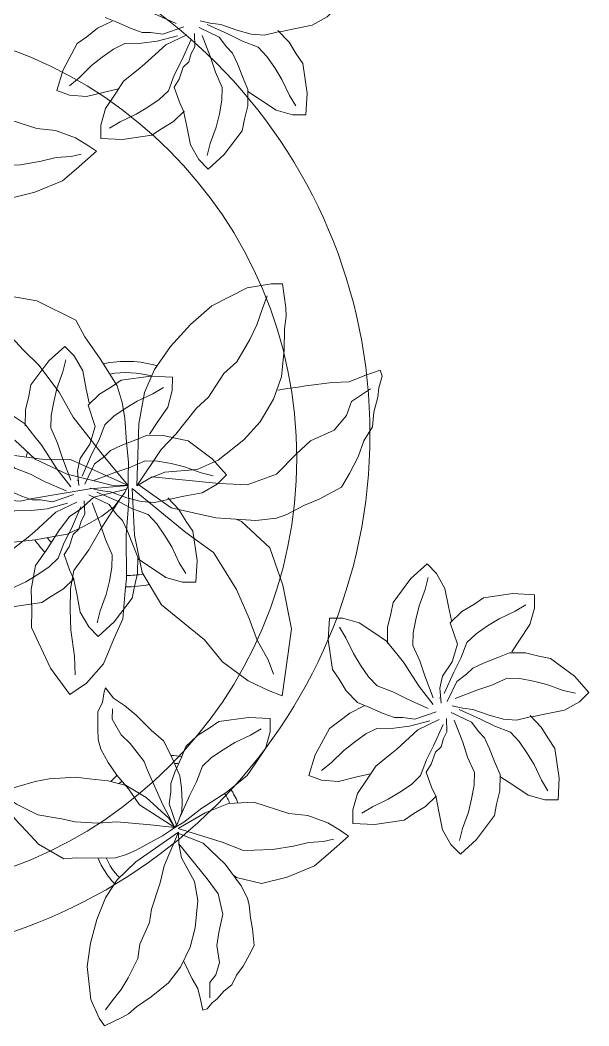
# Model space of a CAD drawing. Header units: millimetres. Extents: x 0 to 11.7, y 0 to 17.
# Drawn here: x 0.927 to 1.308, y 0.538 to 1.212 of the extents above; entities that cross this region are included whole.
import ezdxf

# ---------------------------------------------------------------- set-up
doc = ezdxf.new("R2010")
doc.units = ezdxf.units.MM
doc.layers.add('vegetacion', color=85, linetype='Continuous', lineweight=0)

msp = doc.modelspace()

# ---------------------------------------------------------------- linework, layer by layer
at = {"layer": 'vegetacion'}
for p, q in [((0.99222, 1.21081), (0.98451, 1.21391)), ((1.12316, 1.20872), (1.11093, 1.20634)), ((0.96577, 1.19651), (0.95628, 1.17886)), ((0.97528, 1.18168), (0.96695, 1.17344)), ((0.96695, 1.17344), (0.96048, 1.16824)), ((0.96044, 1.16195), (0.97188, 1.16102)), ((0.97188, 1.16102), (0.98398, 1.16401)), ((0.98398, 1.16401), (0.99326, 1.16618)), ((0.98454, 1.15295), (0.99151, 1.16328)), ((0.98149, 1.14188), (0.98454, 1.15295)), ((1.00511, 1.14905), (0.99452, 1.14405)), ((0.98142, 1.13293), (0.98149, 1.14188)), ((0.99452, 1.14405), (0.98741, 1.13976)), ((0.99594, 1.13217), (0.98142, 1.13293)), ((1.01578, 1.13502), (0.99594, 1.13217)), ((1.05578, 1.0206), (1.0796, 1.03272)), ((1.0796, 1.03272), (1.09568, 1.03547)), ((1.09568, 1.03547), (1.10319, 1.03535)), ((1.10319, 1.03535), (1.10543, 1.01931)), ((0.92068, 1.02707), (0.93863, 1.02401)), ((1.08977, 1.019), (1.09288, 1.02746)), ((0.93863, 1.02401), (0.96482, 1.01109)), ((1.04151, 1.00828), (1.05578, 1.0206)), ((1.08603, 1.00801), (1.08977, 1.019)), ((1.10574, 1.01373), (1.10543, 1.01931)), ((1.10459, 1.00524), (1.10574, 1.01373)), ((0.92978, 0.99088), (0.91344, 1.00844)), ((0.96482, 1.01109), (0.9709, 0.99988)), ((1.02828, 0.99343), (1.04151, 1.00828)), ((1.08137, 0.99807), (1.08603, 1.00801)), ((1.10436, 0.99118), (1.10459, 1.00524)), ((0.9709, 0.99988), (0.98103, 0.9852)), ((1.07263, 0.98318), (1.08137, 0.99807)), ((1.01748, 0.97805), (1.02828, 0.99343)), ((1.10255, 0.97317), (1.10436, 0.99118)), ((0.93999, 0.981), (0.92978, 0.99088)), ((0.98103, 0.9852), (0.99247, 0.96696)), ((0.95358, 0.96272), (0.93999, 0.981)), ((1.01074, 0.96265), (1.01748, 0.97805)), ((1.06392, 0.9753), (1.07263, 0.98318)), ((1.15845, 0.97405), (1.1686, 0.97766)), ((1.1686, 0.97766), (1.17007, 0.97357)), ((0.98862, 0.9664), (0.99509, 0.9708)), ((0.99509, 0.9708), (1.01493, 0.97366)), ((1.01493, 0.97366), (1.02945, 0.9729)), ((1.02945, 0.9729), (1.02938, 0.96394)), ((1.05364, 0.95941), (1.06392, 0.9753)), ((1.09729, 0.95823), (1.10255, 0.97317)), ((1.14777, 0.96985), (1.15845, 0.97405)), ((1.16777, 0.96576), (1.17007, 0.97357)), ((0.97177, 0.96491), (0.97372, 0.95559)), ((0.98071, 0.96157), (0.98862, 0.9664)), ((0.99247, 0.96696), (0.99581, 0.95586)), ((1.01635, 0.96178), (1.02346, 0.96606)), ((1.10647, 0.96539), (1.10004, 0.96406)), ((1.11372, 0.96626), (1.10647, 0.96539)), ((1.11884, 0.96714), (1.11372, 0.96626)), ((1.11884, 0.96714), (1.13639, 0.96935)), ((1.13639, 0.96935), (1.14777, 0.96985)), ((1.14936, 0.95662), (1.16213, 0.96517)), ((1.16703, 0.95951), (1.16777, 0.96576)), ((0.96309, 0.94597), (0.95358, 0.96272)), ((0.97294, 0.95407), (0.98071, 0.96157)), ((1.00576, 0.95678), (1.01635, 0.96178)), ((1.00688, 0.94166), (1.01074, 0.96265)), ((1.02938, 0.96394), (1.02633, 0.95288)), ((1.04554, 0.95199), (1.05364, 0.95941)), ((1.08817, 0.94286), (1.09729, 0.95823)), ((1.16433, 0.94952), (1.16703, 0.95951)), ((0.94819, 0.94729), (0.94992, 0.95639)), ((0.99023, 0.94676), (0.99788, 0.95197)), ((0.99581, 0.95586), (0.99769, 0.94542)), ((0.99788, 0.95197), (1.00576, 0.95678)), ((1.02633, 0.95288), (1.01936, 0.94254)), ((1.03167, 0.93471), (1.04554, 0.95199)), ((1.14613, 0.94725), (1.14936, 0.95662)), ((0.98408, 0.91931), (0.96309, 0.94597)), ((0.98411, 0.94094), (0.99023, 0.94676)), ((0.99769, 0.94542), (0.99881, 0.92942)), ((1.13779, 0.93735), (1.14613, 0.94725)), ((1.16353, 0.9395), (1.16433, 0.94952)), ((0.93027, 0.94186), (0.93803, 0.93207)), ((0.98012, 0.93043), (0.98411, 0.94094)), ((1.00567, 0.9), (1.00688, 0.94166)), ((1.01936, 0.94254), (1.01414, 0.93458)), ((1.08817, 0.94286), (1.07742, 0.93097)), ((1.12207, 0.93013), (1.13779, 0.93735)), ((1.15775, 0.93016), (1.16353, 0.9395)), ((0.93761, 0.91797), (0.92393, 0.93062)), ((0.97533, 0.92101), (0.98012, 0.93043)), ((1.02199, 0.92431), (1.03167, 0.93471)), ((1.07742, 0.93097), (1.06015, 0.91719)), ((0.99881, 0.92942), (1.00005, 0.91558)), ((1.00567, 0.9), (1.02199, 0.92431)), ((1.11248, 0.92146), (1.12207, 0.93013)), ((1.15386, 0.91959), (1.15775, 0.93016)), ((0.94182, 0.9179), (0.92377, 0.92028)), ((0.95896, 0.90791), (0.93761, 0.91797)), ((0.96117, 0.91759), (0.94182, 0.9179)), ((0.99981, 0.90031), (0.96117, 0.91759)), ((0.96894, 0.90662), (0.97533, 0.92101)), ((0.99981, 0.90031), (0.98408, 0.91931)), ((1.06015, 0.91719), (1.04597, 0.91092)), ((1.09909, 0.90794), (1.11248, 0.92146)), ((1.14806, 0.90836), (1.15386, 0.91959)), ((1.00005, 0.91558), (0.9999, 0.90586)), ((1.04597, 0.91092), (1.02443, 0.90926)), ((0.98866, 0.90049), (0.95896, 0.90791)), ((0.96578, 0.90383), (0.96574, 0.90352)), ((0.9999, 0.90586), (0.99981, 0.90031)), ((1.01584, 0.90616), (1.00567, 0.9)), ((1.02443, 0.90926), (1.0138, 0.90493)), ((1.01584, 0.90616), (1.06076, 0.90161)), ((1.07954, 0.90071), (1.09909, 0.90794)), ((1.14281, 0.89909), (1.14806, 0.90836)), ((0.97406, 0.89794), (0.93582, 0.89161)), ((0.99981, 0.90031), (0.97406, 0.89794)), ((0.99869, 0.89789), (0.9768, 0.89234)), ((0.99981, 0.90031), (0.98866, 0.90049)), ((0.99758, 0.89548), (0.99981, 0.90031)), ((1.00033, 0.88988), (0.99981, 0.90031)), ((1.00251, 0.89818), (1.03841, 0.86878)), ((1.00251, 0.89818), (1.00407, 0.86697)), ((1.00639, 0.90107), (1.02853, 0.88523)), ((1.06076, 0.90161), (1.07954, 0.90071)), ((1.12771, 0.89119), (1.14281, 0.89909)), ((0.92748, 0.88966), (0.90463, 0.89141)), ((0.93582, 0.89161), (0.92748, 0.88966)), ((0.9768, 0.89234), (0.96758, 0.88422)), ((0.99403, 0.89068), (0.98125, 0.87081)), ((0.99048, 0.88587), (0.99758, 0.89548)), ((0.99849, 0.86706), (1.00033, 0.88988)), ((1.11755, 0.8869), (1.12771, 0.89119)), ((0.96758, 0.88422), (0.96056, 0.87947)), ((0.98208, 0.87982), (0.99048, 0.88587)), ((1.02853, 0.88523), (1.05848, 0.87849)), ((1.1062, 0.88082), (1.11755, 0.8869)), ((0.96056, 0.87947), (0.95346, 0.86987)), ((0.97024, 0.87307), (0.98208, 0.87982)), ((1.05848, 0.87849), (1.08542, 0.87678)), ((1.07569, 0.87624), (1.07273, 0.87759)), ((1.08542, 0.87678), (1.09926, 0.87844)), ((1.09926, 0.87844), (1.1062, 0.88082)), ((0.95346, 0.86987), (0.94494, 0.85681)), ((0.959, 0.86769), (0.97024, 0.87307)), ((0.98125, 0.87081), (0.9734, 0.85704)), ((1.09476, 0.85857), (1.07569, 0.87624)), ((0.92078, 0.86205), (0.93743, 0.86387)), ((0.93743, 0.86387), (0.959, 0.86769)), ((0.99881, 0.83796), (0.99849, 0.86706)), ((1.00407, 0.86697), (1.00924, 0.84196)), ((1.03841, 0.86878), (1.05707, 0.85536)), ((0.94494, 0.85681), (0.93784, 0.84657)), ((0.9734, 0.85704), (0.9635, 0.84338)), ((1.10345, 0.8335), (1.09476, 0.85857)), ((1.05707, 0.85536), (1.0625, 0.84645)), ((0.93784, 0.84657), (0.93485, 0.83064)), ((0.9635, 0.84338), (0.96125, 0.83092)), ((1.0625, 0.84645), (1.07232, 0.83067)), ((1.18929, 0.83795), (1.2001, 0.84767)), ((1.2001, 0.84767), (1.20638, 0.84129)), ((0.99789, 0.82964), (0.99881, 0.83796)), ((1.00924, 0.84196), (1.02209, 0.82022)), ((1.17729, 0.8219), (1.18929, 0.83795)), ((1.1987, 0.83055), (1.2007, 0.8386)), ((1.20638, 0.84129), (1.21205, 0.83131)), ((0.93485, 0.83064), (0.93531, 0.81675)), ((0.96125, 0.83092), (0.96103, 0.81703)), ((0.99623, 0.81098), (0.99789, 0.82964)), ((1.07232, 0.83067), (1.0808, 0.81108)), ((1.10915, 0.80431), (1.10345, 0.8335)), ((1.19475, 0.81952), (1.1987, 0.83055)), ((1.21205, 0.83131), (1.21443, 0.81907)), ((1.23128, 0.82057), (1.23775, 0.82497)), ((1.23775, 0.82497), (1.25759, 0.82783)), ((1.25759, 0.82783), (1.27211, 0.82706)), ((1.27211, 0.82706), (1.27204, 0.81811)), ((0.93531, 0.81675), (0.93512, 0.80501)), ((0.96103, 0.81703), (0.96149, 0.8032)), ((1.02209, 0.82022), (1.05085, 0.79691)), ((1.21443, 0.81907), (1.21637, 0.80975)), ((1.21559, 0.80824), (1.22337, 0.81574)), ((1.22337, 0.81574), (1.23128, 0.82057)), ((1.24841, 0.81094), (1.25901, 0.81594)), ((1.25901, 0.81594), (1.26612, 0.82023)), ((1.27204, 0.81811), (1.26899, 0.80704)), ((0.99054, 0.79787), (0.99623, 0.81098)), ((1.0808, 0.81108), (1.08624, 0.79655)), ((1.14356, 0.81126), (1.15463, 0.80821)), ((1.24054, 0.80614), (1.24841, 0.81094)), ((0.93512, 0.80501), (0.94788, 0.77779)), ((0.96149, 0.8032), (0.96395, 0.7858)), ((1.10681, 0.78629), (1.10915, 0.80431)), ((1.14573, 0.79823), (1.14145, 0.80534)), ((1.21559, 0.80824), (1.22039, 0.79402)), ((1.23289, 0.80093), (1.24054, 0.80614)), ((1.26899, 0.80704), (1.26202, 0.79671)), ((0.98332, 0.78063), (0.99054, 0.79787)), ((1.05085, 0.79691), (1.06303, 0.78213)), ((1.08624, 0.79655), (1.09356, 0.78331)), ((1.1367, 0.77697), (1.13385, 0.79681)), ((1.17293, 0.79602), (1.18069, 0.78624)), ((1.19063, 0.79302), (1.19085, 0.80146)), ((1.22677, 0.79511), (1.23289, 0.80093)), ((1.26202, 0.79671), (1.2568, 0.78874)), ((1.22039, 0.79402), (1.21682, 0.78218)), ((1.22278, 0.78459), (1.22677, 0.79511)), ((0.96395, 0.7858), (0.96443, 0.77336)), ((1.06303, 0.78213), (1.08023, 0.76942)), ((1.09356, 0.78331), (1.09712, 0.7738)), ((1.10295, 0.75933), (1.10681, 0.78629)), ((1.21798, 0.77518), (1.22278, 0.78459)), ((1.23786, 0.78117), (1.24754, 0.78497)), ((0.94788, 0.77779), (0.9608, 0.76022)), ((0.97197, 0.76768), (0.98332, 0.78063)), ((1.1411, 0.7705), (1.1367, 0.77697)), ((1.16075, 0.77211), (1.15554, 0.77976)), ((1.22658, 0.77389), (1.23063, 0.77783)), ((1.23063, 0.77783), (1.23786, 0.78117)), ((1.08023, 0.76942), (1.09392, 0.76295)), ((1.14594, 0.76259), (1.1411, 0.7705)), ((1.2116, 0.76078), (1.21798, 0.77518)), ((1.24354, 0.76642), (1.25379, 0.77104)), ((0.9608, 0.76022), (0.97197, 0.76768)), ((1.09392, 0.76295), (1.10295, 0.75933)), ((1.2188, 0.75749), (1.23349, 0.76316)), ((1.23349, 0.76316), (1.24354, 0.76642)), ((1.20843, 0.758), (1.20839, 0.75769)), ((1.26006, 0.74304), (1.25119, 0.74364)), ((1.2701, 0.74535), (1.26006, 0.74304)), ((1.09486, 0.73515), (1.09181, 0.72409)), ((1.02354, 0.72912), (1.02863, 0.71918)), ((1.28575, 0.72392), (1.2886, 0.70408)), ((1.01259, 0.70992), (1.01062, 0.71528)), ((1.02306, 0.6863), (1.01259, 0.70992)), ((0.99855, 0.69927), (0.9865, 0.70226)), ((1.00013, 0.69695), (0.9922, 0.70614)), ((1.2886, 0.70408), (1.28784, 0.68957)), ((1.01198, 0.69106), (0.99855, 0.69927)), ((1.00739, 0.68628), (1.00013, 0.69695)), ((1.02699, 0.67723), (1.01198, 0.69106)), ((1.03442, 0.67783), (1.04081, 0.69223)), ((1.03609, 0.68846), (1.0358, 0.68157)), ((1.03117, 0.67109), (1.00739, 0.68628)), ((1.03117, 0.67109), (1.02306, 0.6863)), ((1.0321, 0.67259), (1.02718, 0.68682)), ((0.96431, 0.67487), (0.95507, 0.67693)), ((1.01482, 0.67289), (0.99228, 0.67482)), ((0.93157, 0.66875), (0.93985, 0.65988)), ((1.03117, 0.67109), (1.01482, 0.67289)), ((0.97699, 0.65047), (0.99135, 0.65077))]:
    msp.add_line(p, q, dxfattribs=at)
for points in [[(1.09705, 1.24712), (1.10607, 1.24495), (1.11375, 1.24348), (1.1298, 1.23148), (1.13953, 1.22067), (1.13315, 1.21439), (1.12316, 1.20872)], [(1.03196, 1.20991), (1.01757, 1.2163), (1.00816, 1.2211)], [(0.98909, 1.21158), (0.97938, 1.20685), (0.97212, 1.20107), (0.96577, 1.19651)], [(1.0372, 1.2076), (1.02297, 1.20268), (1.01486, 1.20382), (1.00922, 1.2039), (1.00174, 1.20665), (0.99222, 1.21081)], [(1.04728, 1.20732), (1.06082, 1.20073), (1.06575, 1.19419), (1.06969, 1.19014), (1.07302, 1.18291), (1.07682, 1.17323), (1.08008, 1.16559), (1.07988, 1.15479), (1.0777, 1.14578), (1.07624, 1.13809), (1.06423, 1.12205), (1.05343, 1.11232), (1.04714, 1.1187), (1.04148, 1.12868), (1.03909, 1.14092), (1.03715, 1.15024), (1.03725, 1.15109)], [(1.10118, 1.20445), (1.09113, 1.20214), (1.08227, 1.20274), (1.07269, 1.20537), (1.06183, 1.20922), (1.05479, 1.21013), (1.04801, 1.21172)], [(1.05264, 1.20917), (1.06703, 1.20279), (1.07644, 1.19799), (1.08696, 1.194), (1.09278, 1.18788), (1.09799, 1.18023), (1.10279, 1.17236), (1.1078, 1.16176), (1.11208, 1.15465)], [(1.03295, 1.20159), (1.01932, 1.19799), (1.00883, 1.19671), (0.99758, 1.19658), (0.99002, 1.19283), (0.9825, 1.18742), (0.97528, 1.18168)], [(0.99151, 1.16328), (0.99673, 1.17125), (1.00651, 1.17901), (1.01081, 1.18257), (1.02505, 1.19559), (1.03918, 1.20242)], [(1.0372, 1.15067), (1.03421, 1.15709), (1.03061, 1.16729), (1.03392, 1.17252), (1.0367, 1.1806), (1.04057, 1.18423), (1.04211, 1.18974), (1.04446, 1.19431), (1.04416, 1.20328)], [(1.04935, 1.20197), (1.05501, 1.18728), (1.05828, 1.17723), (1.06289, 1.16698), (1.06268, 1.15853), (1.06095, 1.14944), (1.05878, 1.14047), (1.05482, 1.12944), (1.05283, 1.12139)], [(1.10009, 1.20518), (1.10759, 1.1974), (1.11242, 1.18949), (1.11682, 1.18302), (1.11968, 1.16318), (1.11892, 1.14866), (1.10996, 1.14873), (1.0989, 1.15178), (1.08856, 1.15875), (1.08059, 1.16397), (1.08006, 1.16464)], [(1.11093, 1.20634), (1.1016, 1.2044), (1.10075, 1.20449)], [(1.04193, 1.19921), (1.03554, 1.18481), (1.03075, 1.1754), (1.02676, 1.16488), (1.02064, 1.15906), (1.01299, 1.15386), (1.00511, 1.14905)], [(0.95628, 1.17886), (0.95201, 1.16496), (0.96044, 1.16195)], [(0.88237, 1.14002), (0.8982, 1.14629), (0.91502, 1.14709), (0.93854, 1.1396), (0.95123, 1.13823), (0.96461, 1.1333), (0.97322, 1.12804), (0.97855, 1.12434), (0.96494, 1.11232), (0.95576, 1.10442), (0.93741, 1.0969), (0.92026, 1.09256), (0.90343, 1.09672), (0.9016, 1.09787)], [(1.03708, 1.15093), (1.03016, 1.14425), (1.02224, 1.13942), (1.01578, 1.13502)], [(0.89394, 1.12022), (0.90825, 1.11474), (0.9152, 1.11498), (0.92759, 1.11529), (0.94161, 1.11773), (0.95169, 1.12002), (0.96175, 1.12079), (0.96835, 1.12229)], [(0.93079, 0.94023), (0.93099, 0.95104), (0.93317, 0.96005), (0.93463, 0.96773), (0.94664, 0.98378), (0.95744, 0.99351), (0.96373, 0.98713), (0.96939, 0.97714), (0.97177, 0.96491)], [(0.94992, 0.95639), (0.95209, 0.96535), (0.95604, 0.97638), (0.95804, 0.98444)], [(0.89845, 0.91634), (0.89405, 0.92281), (0.89119, 0.94264), (0.89195, 0.95716), (0.90091, 0.9571), (0.91197, 0.95404), (0.92231, 0.94708), (0.93027, 0.94186)], [(0.97294, 0.95407), (0.97773, 0.93986), (0.97417, 0.92801), (0.96768, 0.91839), (0.96585, 0.91021), (0.96684, 0.90022)], [(0.96152, 0.90385), (0.95586, 0.91855), (0.95259, 0.92859), (0.94798, 0.93885), (0.94819, 0.94729)], [(0.93803, 0.93207), (0.94159, 0.92777), (0.95207, 0.91144), (0.96145, 0.8994)], [(0.9708, 0.90126), (0.97738, 0.9148), (0.98392, 0.91973), (0.98797, 0.92367), (0.9952, 0.927), (1.00488, 0.9308), (1.01252, 0.93406), (1.02332, 0.93386), (1.03233, 0.93168), (1.04002, 0.93022), (1.05607, 0.91821), (1.06579, 0.90741), (1.05941, 0.90112), (1.04943, 0.89546), (1.0372, 0.89308), (1.02787, 0.89113), (1.02702, 0.89123)], [(0.95823, 0.89665), (0.94384, 0.90304), (0.93442, 0.90783), (0.92391, 0.91182), (0.91809, 0.91794)], [(0.97614, 0.90333), (0.99084, 0.90899), (1.00088, 0.91226), (1.01114, 0.91687), (1.01958, 0.91666), (1.02868, 0.91493), (1.03764, 0.91276), (1.04867, 0.90881), (1.05673, 0.90681)], [(0.96347, 0.89434), (0.94924, 0.88941), (0.94113, 0.89056), (0.93548, 0.89064), (0.92801, 0.89339), (0.91848, 0.89755), (0.91078, 0.90065), (0.90328, 0.90843)], [(1.02745, 0.89118), (1.0174, 0.88887), (1.00854, 0.88947), (0.99895, 0.8921), (0.9881, 0.89596), (0.98106, 0.89687), (0.97428, 0.89846)], [(0.96347, 0.8374), (0.96047, 0.84383), (0.95688, 0.85402), (0.96019, 0.85925), (0.96297, 0.86734), (0.96684, 0.87096), (0.96838, 0.87647), (0.97072, 0.88104), (0.97043, 0.89002)], [(0.97355, 0.89405), (0.98709, 0.88747), (0.99201, 0.88093), (0.99595, 0.87688), (0.99929, 0.86965), (1.00309, 0.85997), (1.00635, 0.85233), (1.00615, 0.84153), (1.00397, 0.83252), (1.00251, 0.82483), (0.9905, 0.80878), (0.97969, 0.79906), (0.97341, 0.80544), (0.96775, 0.81542), (0.96536, 0.82765), (0.96342, 0.83698), (0.96352, 0.83783)], [(0.9789, 0.89591), (0.9933, 0.88952), (1.00271, 0.88473), (1.01323, 0.88074), (1.01905, 0.87462), (1.02426, 0.86697), (1.02906, 0.85909), (1.03406, 0.8485), (1.03835, 0.84139)], [(1.02636, 0.89191), (1.03386, 0.88414), (1.03869, 0.87623), (1.04309, 0.86976), (1.04595, 0.84992), (1.04518, 0.8354), (1.03623, 0.83547), (1.02516, 0.83852), (1.01483, 0.84549), (1.00686, 0.85071), (1.00633, 0.85138)], [(0.95921, 0.88833), (0.94559, 0.88472), (0.9351, 0.88345), (0.92385, 0.88331), (0.91629, 0.87956), (0.90877, 0.87416), (0.90155, 0.86841), (0.89322, 0.86018), (0.88675, 0.85497)], [(0.96335, 0.83767), (0.95642, 0.83099), (0.94851, 0.82616), (0.94204, 0.82176), (0.92221, 0.8189), (0.90769, 0.81967), (0.90775, 0.82862), (0.91081, 0.83969), (0.91777, 0.85002), (0.92299, 0.85799), (0.93278, 0.86575), (0.93708, 0.8693), (0.95132, 0.88233), (0.96545, 0.88916)], [(0.9682, 0.88594), (0.96181, 0.87155), (0.95702, 0.86214), (0.95303, 0.85162), (0.94691, 0.8458), (0.93925, 0.84059), (0.93138, 0.83579), (0.92078, 0.83079), (0.91368, 0.8265)], [(0.97562, 0.88871), (0.98128, 0.87401), (0.98454, 0.86397), (0.98916, 0.85371), (0.98895, 0.84527), (0.98722, 0.83617), (0.98505, 0.82721), (0.98109, 0.81618), (0.9791, 0.80812)], [(1.17345, 0.7944), (1.17365, 0.8052), (1.17582, 0.81421), (1.17729, 0.8219)], [(1.19085, 0.80146), (1.19258, 0.81055), (1.19475, 0.81952)], [(1.13385, 0.79681), (1.13461, 0.81133), (1.14356, 0.81126)], [(1.15463, 0.80821), (1.16497, 0.80124), (1.17293, 0.79602)], [(1.15554, 0.77976), (1.15073, 0.78764), (1.14573, 0.79823)], [(1.20418, 0.75802), (1.19852, 0.77271), (1.19525, 0.78276), (1.19063, 0.79302)], [(1.18069, 0.78624), (1.18425, 0.78194), (1.19473, 0.76561), (1.2041, 0.75356)], [(1.21682, 0.78218), (1.21034, 0.77256), (1.20851, 0.76437), (1.20949, 0.75438)], [(1.24754, 0.78497), (1.25518, 0.78822), (1.26598, 0.78803), (1.27499, 0.78585), (1.28268, 0.78439), (1.29872, 0.77238), (1.30845, 0.76157), (1.30207, 0.75529), (1.29209, 0.74962), (1.27985, 0.74724), (1.27053, 0.7453), (1.26968, 0.7454)], [(1.20089, 0.75082), (1.18649, 0.7572), (1.17708, 0.762), (1.16656, 0.76599), (1.16075, 0.77211)], [(1.21345, 0.75543), (1.22004, 0.76897), (1.22658, 0.77389)], [(1.25379, 0.77104), (1.26224, 0.77083), (1.27133, 0.7691), (1.2803, 0.76693), (1.29133, 0.76297), (1.29938, 0.76097)], [(0.9922, 0.70614), (0.98648, 0.71454), (0.98153, 0.72347), (0.97981, 0.73011), (0.9795, 0.73715), (0.97945, 0.74216), (0.9794, 0.74882), (0.98254, 0.7549), (0.98385, 0.76195), (0.98474, 0.76476), (0.99007, 0.75774), (0.99741, 0.75272), (1.00516, 0.74626), (1.01527, 0.73634), (1.02354, 0.72912)], [(1.20613, 0.7485), (1.1919, 0.74358), (1.18379, 0.74473), (1.17814, 0.7448), (1.17067, 0.74756), (1.16114, 0.75171), (1.15343, 0.75481), (1.14594, 0.76259)], [(1.01062, 0.71528), (1.00127, 0.72737), (0.99505, 0.73322), (0.98907, 0.74366), (0.9894, 0.75058)], [(1.15801, 0.75248), (1.1483, 0.74775), (1.14105, 0.74198), (1.13469, 0.73741), (1.1252, 0.71976), (1.12093, 0.70586), (1.12937, 0.70285), (1.14081, 0.70192), (1.15291, 0.70492), (1.16218, 0.70708)], [(1.25119, 0.74364), (1.24161, 0.74627), (1.23076, 0.75012), (1.22372, 0.75103), (1.21694, 0.75262)], [(1.22156, 0.75008), (1.23596, 0.74369), (1.24537, 0.73889), (1.25589, 0.73491), (1.26171, 0.72879), (1.26691, 0.72113), (1.27172, 0.71326), (1.27672, 0.70266), (1.28101, 0.69555)], [(1.02718, 0.68682), (1.02833, 0.69493), (1.0284, 0.70058), (1.03116, 0.70805), (1.03531, 0.71758), (1.03841, 0.72529), (1.04619, 0.73278), (1.0541, 0.73762), (1.06057, 0.74202), (1.08041, 0.74487), (1.09493, 0.74411), (1.09486, 0.73515)], [(1.20187, 0.74249), (1.18824, 0.73889), (1.17776, 0.73761), (1.16651, 0.73748), (1.15894, 0.73373), (1.15142, 0.72833), (1.14421, 0.72258), (1.13587, 0.71435), (1.12941, 0.70914)], [(1.206, 0.69183), (1.19908, 0.68516), (1.19117, 0.68033), (1.1847, 0.67592), (1.16486, 0.67307), (1.15034, 0.67383), (1.15041, 0.68279), (1.15347, 0.69385), (1.16043, 0.70419), (1.16565, 0.71215), (1.17543, 0.71991), (1.17973, 0.72347), (1.19398, 0.7365), (1.20811, 0.74333)], [(1.20613, 0.69157), (1.20313, 0.69799), (1.19954, 0.70819), (1.20285, 0.71342), (1.20563, 0.7215), (1.2095, 0.72513), (1.21103, 0.73064), (1.21338, 0.73521), (1.21309, 0.74418)], [(1.2162, 0.74822), (1.22975, 0.74164), (1.23467, 0.73509), (1.23861, 0.73104), (1.24195, 0.72381), (1.24575, 0.71414), (1.249, 0.70649), (1.24881, 0.69569), (1.24663, 0.68668), (1.24517, 0.679), (1.23316, 0.66295), (1.22235, 0.65322), (1.21607, 0.6596), (1.2104, 0.66959), (1.20802, 0.68182), (1.20608, 0.69114), (1.20618, 0.692)], [(1.21827, 0.74288), (1.22394, 0.72818), (1.2272, 0.71813), (1.23182, 0.70788), (1.2316, 0.69944), (1.22987, 0.69034), (1.22771, 0.68137), (1.22375, 0.67035), (1.22175, 0.66229)], [(1.26902, 0.74608), (1.27652, 0.7383), (1.28135, 0.73039), (1.28575, 0.72392)], [(1.04081, 0.69223), (1.0456, 0.70164), (1.04959, 0.71216), (1.05571, 0.71797), (1.06336, 0.72318), (1.07124, 0.72799), (1.08183, 0.73299), (1.08894, 0.73727)], [(1.21086, 0.74011), (1.20447, 0.72571), (1.19967, 0.7163), (1.19569, 0.70579), (1.18957, 0.69997), (1.18191, 0.69476), (1.17404, 0.68995), (1.16344, 0.68495), (1.15633, 0.68067)], [(1.09181, 0.72409), (1.08484, 0.71375), (1.07962, 0.70579), (1.06984, 0.69803), (1.06554, 0.69447), (1.04921, 0.68399), (1.03717, 0.67461), (1.03117, 0.67109)], [(1.02863, 0.71918), (1.0344, 0.70576), (1.03551, 0.69753), (1.03609, 0.68846)], [(0.9865, 0.70226), (0.9738, 0.70363), (0.96469, 0.70468), (0.94689, 0.70377), (0.93753, 0.70189), (0.91284, 0.69463), (0.91642, 0.68863), (0.9241, 0.67652), (0.93157, 0.66875)], [(1.28784, 0.68957), (1.27889, 0.68963), (1.26782, 0.69269), (1.25749, 0.69965), (1.24952, 0.70487), (1.24899, 0.70555)], [(0.95507, 0.67693), (0.9393, 0.67961), (0.92499, 0.68666), (0.9206, 0.68982)], [(1.03334, 0.67036), (1.0513, 0.68092), (1.06713, 0.6872), (1.08394, 0.688), (1.10746, 0.68051), (1.12016, 0.67913), (1.13353, 0.6742), (1.14215, 0.66895), (1.14747, 0.66524), (1.13386, 0.65322), (1.12468, 0.64532), (1.10634, 0.6378), (1.08918, 0.63346), (1.07236, 0.63762), (1.07053, 0.63878)], [(1.0358, 0.68157), (1.03304, 0.67409), (1.03117, 0.67109)], [(0.99228, 0.67482), (0.97947, 0.67399), (0.96431, 0.67487)], [(0.99135, 0.65077), (0.99875, 0.65297), (1.00526, 0.65575), (1.01458, 0.66098), (1.02275, 0.66536), (1.02811, 0.669), (1.03117, 0.67109), (1.02699, 0.67723)], [(1.03348, 0.66793), (1.00503, 0.64802), (0.99217, 0.63573), (0.98454, 0.62399), (0.97877, 0.60942), (0.97448, 0.59342), (0.97243, 0.57784), (0.97489, 0.5557), (0.98034, 0.54325), (0.98386, 0.53808), (0.99606, 0.54385)], [(1.03348, 0.66793), (1.02403, 0.64544), (1.02121, 0.63394), (1.01552, 0.61637), (1.01407, 0.60733), (1.00771, 0.5929), (1.0062, 0.58323), (0.99983, 0.57033), (0.99504, 0.56254), (0.98911, 0.5549), (0.98464, 0.54886)], [(1.03334, 0.67036), (1.06286, 0.66112), (1.07717, 0.65564), (1.08413, 0.65588), (1.09651, 0.65619), (1.11053, 0.65863), (1.12062, 0.66092), (1.13068, 0.66169), (1.13727, 0.66319)], [(1.0414, 0.59086), (1.04476, 0.60379), (1.04645, 0.62212), (1.04433, 0.63487), (1.03562, 0.65063), (1.03377, 0.66001), (1.03348, 0.66793)], [(1.03315, 0.66714), (1.05008, 0.6606), (1.0648, 0.64639), (1.07562, 0.632), (1.07976, 0.62369), (1.08098, 0.61895), (1.08175, 0.6104), (1.08308, 0.60317), (1.0842, 0.59186), (1.08096, 0.58554), (1.07683, 0.5782), (1.07236, 0.57216), (1.06928, 0.56552), (1.06399, 0.56141), (1.05941, 0.55624), (1.0562, 0.55355), (1.05269, 0.5494)], [(0.93985, 0.65988), (0.95664, 0.65002), (0.96511, 0.65074), (0.97699, 0.65047)], [(1.03377, 0.66001), (1.05275, 0.63665), (1.06014, 0.62652), (1.06327, 0.61298), (1.06064, 0.60057), (1.05932, 0.59205), (1.06105, 0.58065), (1.05859, 0.57238), (1.05455, 0.56715), (1.05447, 0.5569)], [(1.0414, 0.59086), (1.03487, 0.57748), (1.02687, 0.56698), (1.01516, 0.55747), (1.00547, 0.55088), (1.00008, 0.54619), (0.99606, 0.54385)], [(1.03695, 0.58174), (1.03751, 0.5803), (1.04271, 0.56971), (1.0466, 0.56319), (1.04817, 0.5557), (1.04987, 0.54872), (1.05269, 0.5494)]]:
    msp.add_lwpolyline(points, dxfattribs=at)
for centre, radius in [((0.80976, 0.93471), 0.35201), ((0.82088, 0.91836), 0.29194)]:
    msp.add_circle(centre, radius, dxfattribs=at)
for centre, radius, start, end in [((0.9986, 0.90791), 0.07554, 74.13286, 101.81849), ((0.9986, 0.90791), 0.06799, 75.52533, 99.44752), ((0.9986, 0.90791), 0.06799, 167.26342, 170.39646), ((0.9986, 0.90791), 0.07554, 215.67914, 223.83025), ((0.9986, 0.90791), 0.06799, 218.78789, 222.38708), ((0.9986, 0.90791), 0.06799, 270.1594, 279.55328), ((0.9986, 0.90791), 0.07554, 269.69346, 281.7418), ((1.02649, 0.66898), 0.05036, 79.48309, 87.6342), ((1.02649, 0.66898), 0.04532, 80.92626, 84.52545), ((1.02649, 0.66898), 0.05036, 132.70525, 139.30909), ((1.02649, 0.66898), 0.04532, 132.91688, 136.04992), ((1.02649, 0.66898), 0.05036, 21.57154, 33.61988), ((1.02649, 0.66898), 0.04532, 23.76006, 33.15394), ((1.02649, 0.66898), 0.05036, 201.49485, 224.76518), ((1.02649, 0.66898), 0.04532, 203.86582, 224.11627)]:
    msp.add_arc(centre, radius, start, end, dxfattribs=at)

doc.saveas('drawing.dxf')
